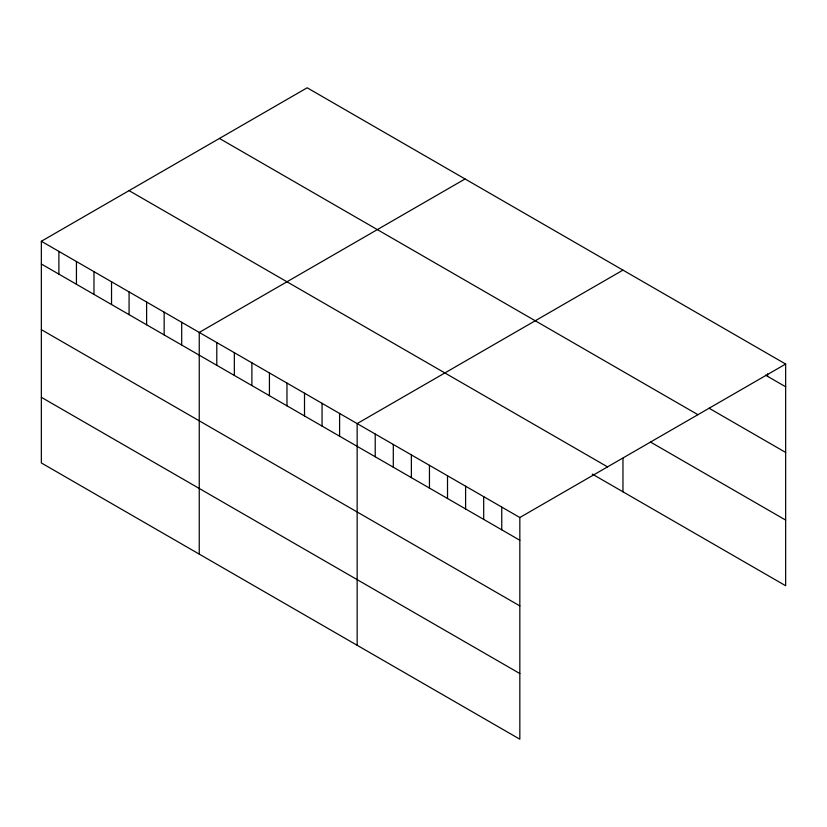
<?xml version="1.0" encoding="UTF-8"?>
<svg xmlns="http://www.w3.org/2000/svg" width="827" height="827" viewBox="0 0 827 827"><rect width="100%" height="100%" fill="white"/><g stroke="black" fill="none" stroke-linecap="round" stroke-linejoin="round"><path stroke-width="1.24" d="M41.35 241.267L519.832 517.516L519.832 739.204L41.35 462.955L41.35 241.267L307.168 87.796L785.65 364.045L785.65 585.733L592.266 474.078M465.074 178.963L199.245 332.433L199.245 554.111M622.969 270.119L357.15 423.589L357.15 645.277M519.832 517.516L785.65 364.045M765.451 375.117L785.65 386.788M709.09 408.238L785.65 452.431M219.455 138.45L697.926 414.689M650.611 442.114L785.65 520.08M129.074 190.624L607.545 466.873M41.35 264.009L519.832 540.258M41.35 329.663L519.832 605.902M41.35 397.301L519.832 673.55M767.57 373.825L767.57 376.347M622.969 458.334L622.969 491.807M501.751 507.085L501.751 529.818M483.681 496.645L483.681 519.387M465.601 486.214L465.601 508.946M447.521 475.773L447.521 498.505M429.451 465.332L429.451 488.075M411.37 454.902L411.37 477.634M393.301 444.461L393.301 467.203M375.22 434.03L375.22 456.762M339.597 413.469L339.597 436.201M322.054 403.338L322.054 426.07M304.512 393.207L304.512 415.94M286.969 383.077L286.969 405.809M269.426 372.946L269.426 395.688M251.884 362.815L251.884 385.558M234.341 352.695L234.341 375.427M216.788 342.564L216.788 365.296M181.702 322.303L181.702 345.035M164.16 312.172L164.16 334.914M146.617 302.041L146.617 324.784M129.074 291.921L129.074 314.653M111.531 281.79L111.531 304.522M93.978 271.659L93.978 294.391M76.435 261.528L76.435 284.261M58.893 251.398L58.893 274.14"/></g></svg>
